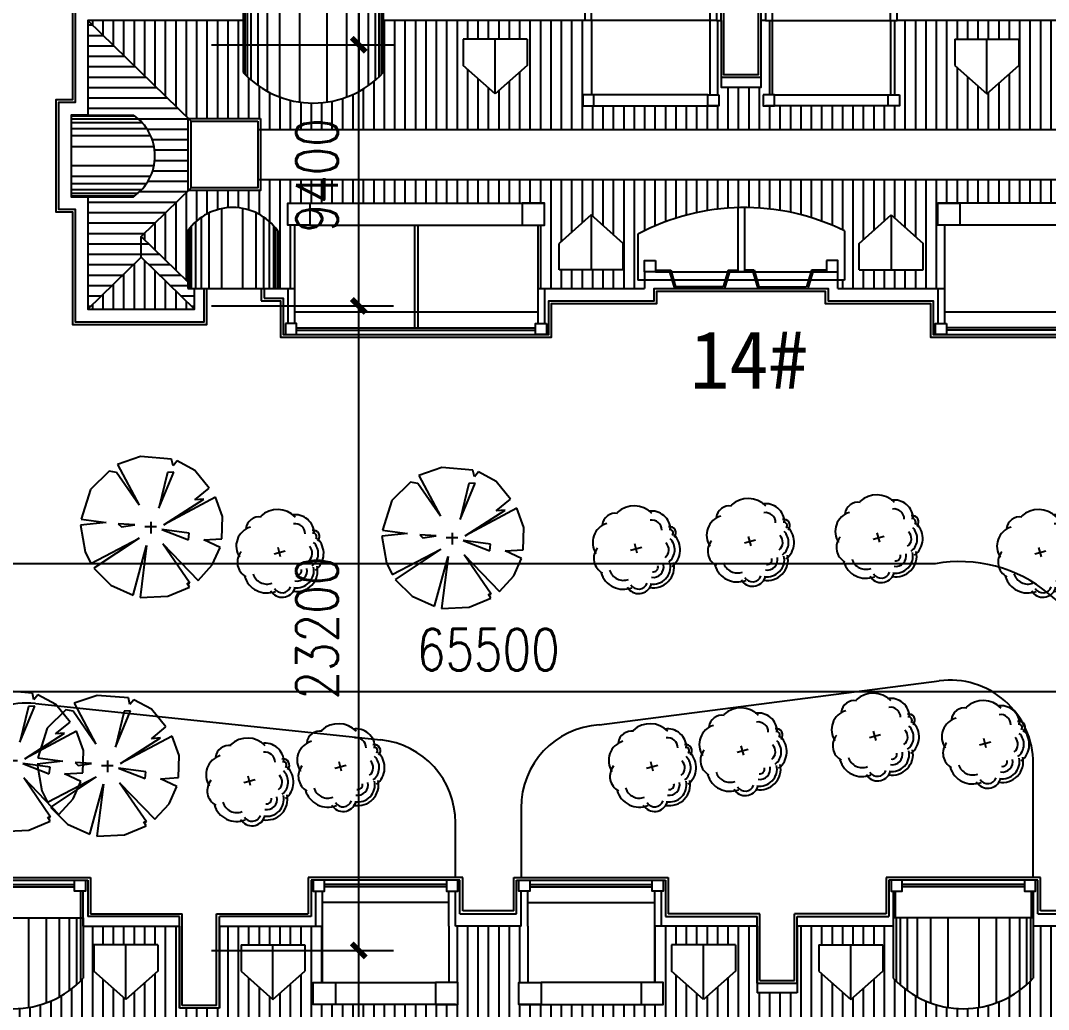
# Model space of a CAD drawing. Extents: x 225694 to 1397201, y -46174 to 794826.
# Drawn here: x 753777 to 790779, y 471564 to 507159 of the extents above; entities that cross this region are included whole.
import ezdxf
from ezdxf.enums import TextEntityAlignment as Align

# ---------------------------------------------------------------- set-up
doc = ezdxf.new("R2010")
doc.units = 0
doc.header["$LTSCALE"] = 0.5
doc.header["$MEASUREMENT"] = 0
for name, color, linetype in [('08-树', 73, 'Continuous'), ('KJ', 8, 'Continuous'), ('PUB_DIM', 3, 'Continuous'), ('ZJ', 7, 'Continuous'), ('屋顶', 135, 'Continuous'), ('树', 124, 'Continuous'), ('路', 40, 'Continuous'), ('辅助线', 6, 'Continuous')]:
    doc.layers.add(name, color=color, linetype=linetype)
doc.layers.get('辅助线').off()
doc.styles.add('DIM_FONT', font='SIMPLEX.shx', dxfattribs={"width": 0.8})
doc.styles.add('等线体', font='')
doc.styles.get('等线体').set_extended_font_data('黑体')
doc.dimstyles.new('DIMN500', dxfattribs={"dimscale": 5, "dimtxt": 300, "dimasz": 100, "dimexe": 250, "dimexo": 300, "dimgap": 150, "dimtad": 1, "dimdec": 0, "dimzin": 0, "dimdsep": 46, "dimtxsty": 'DIM_FONT', "dimcen": 0.09, "dimclrt": 7, "dimazin": 2, "dimtfac": 1, "dimtdec": 0, "dimtix": 1, "dimtmove": 2, "dimatfit": 3, "dimfxl": 1, "dimtolj": 1, "dimtzin": 0, "dimarcsym": 0})

# ---------------------------------------------------------------- blocks, each defined once
blk = doc.blocks.new('6w')
at = {"layer": 'KJ'}
h = blk.add_hatch(dxfattribs=at)
h.set_pattern_fill('ANSI31', color=256, scale=3000, angle=45, style=0)
h.paths.add_polyline_path([(1023733, 471780), (1023733, 473650), (1021373, 473650), (1021373, 471780, -0.436273), (1016333, 471780), (1016333, 473650), (1011235, 473650), (1014855, 470128), (1017453, 470128), (1017453, 469728), (1030453, 469728), (1030453, 470128), (1033053, 470128), (1033256, 470350), (1033673, 470350), (1053451, 470350), (1053653, 470128), (1056253, 470128), (1056253, 469728), (1069253, 469728), (1069253, 470128), (1071852, 470128), (1075471, 473650), (1070373, 473650), (1070373, 471780, -0.436273), (1065333, 471780), (1065333, 473650), (1062973, 473650), (1062973, 471780, -0.436273), (1057933, 471780), (1057933, 473650), (1054473, 473650), (1054473, 471250), (1053033, 471250), (1053033, 473650), (1049333, 473650), (1049333, 471630), (1049653, 471630), (1049653, 470830), (1048853, 470830), (1044533, 470830), (1044453, 470830), (1044453, 471630), (1044773, 471630), (1044773, 473650), (1044773, 473650), (1044773, 474910), (1044537, 474910), (1044537, 473650), (1042170, 473650), (1042170, 474910), (1041934, 474910), (1041934, 473650), (1041933, 473650), (1041933, 471630), (1042254, 471630), (1042254, 470830), (1041454, 470830), (1037133, 470830), (1037053, 470830), (1037053, 471630), (1037373, 471630), (1037373, 473650), (1033673, 473650), (1033673, 470700), (1032233, 470700), (1032233, 473650), (1028773, 473650), (1028773, 471780, -0.436273)])
h.paths.add_polyline_path([(1029153, 472033), (1029153, 472980), (1031453, 472980), (1031453, 472033), (1030303, 471007)], flags=16)
h.paths.add_polyline_path([(1034453, 472033), (1034453, 472980), (1036753, 472980), (1036753, 472033), (1035603, 471007)], flags=16)
h.paths.add_polyline_path([(1049953, 472033), (1049953, 472980), (1052253, 472980), (1052253, 472033), (1051103, 471007)], flags=16)
h.paths.add_polyline_path([(1055253, 472033), (1055253, 472980), (1057553, 472980), (1057553, 472033), (1056403, 471007)], flags=16)
h.paths.add_polyline_path([(1017453, 467928), (1017453, 467528), (1014851, 467528), (1013155, 465878), (1014835, 464243), (1014835, 466079, -0.571303), (1017775, 466079), (1017775, 464010), (1018375, 464010), (1018375, 466280), (1018135, 466280), (1018135, 467080), (1018935, 467080), (1021871, 467080), (1022671, 467080), (1022671, 466280), (1022431, 466280), (1022431, 464010), (1025417, 464010), (1025475, 464010), (1025475, 466280), (1025235, 466280), (1025235, 467080), (1026035, 467080), (1028671, 467080), (1029471, 467080), (1029471, 466301, -0.519868), (1032256, 466079), (1032256, 464010), (1036671, 464010), (1033056, 467528), (1030453, 467528), (1030453, 467928)])
h.paths.add_polyline_path([(1037403, 468233), (1038553, 469183), (1039703, 468233), (1039703, 466110), (1040433, 466110), (1040433, 469183), (1046273, 469183), (1046273, 466110), (1047003, 466110), (1047003, 468233), (1048153, 469183), (1049303, 468233), (1049303, 466110), (1050035, 466110), (1053451, 469433), (1033256, 469433), (1036671, 466110), (1037403, 466110)])
h.paths.add_polyline_path([(1050035, 464010), (1054451, 464010), (1054451, 466079, -0.519868), (1057235, 466301), (1057235, 467080), (1058035, 467080), (1060671, 467080), (1061471, 467080), (1061471, 466280), (1061231, 466280), (1061231, 464010), (1061931, 464010), (1064275, 464010), (1064275, 466280), (1064035, 466280), (1064035, 467080), (1064835, 467080), (1067771, 467080), (1068571, 467080), (1068571, 466280), (1068331, 466280), (1068331, 464010), (1068931, 464010), (1068931, 466079, -0.571303), (1071871, 466079), (1071871, 464243), (1073551, 465878), (1071856, 467528), (1069253, 467528), (1069253, 467928), (1056253, 467928), (1056253, 467528), (1053651, 467528)])
h = blk.add_hatch(dxfattribs=at)
h.set_pattern_fill('ANSI31', color=256, scale=3000, angle=135, style=0)
h.paths.add_polyline_path([(1012866, 467610), (1011235, 467610), (1011235, 463380), (1011359, 463380), (1013155, 465128), (1013155, 465878), (1014853, 467530), (1014853, 470129), (1011235, 473650), (1011235, 470350), (1012866, 470350, -0.466399)])
h.paths.add_polyline_path([(1014952, 463380), (1015075, 463380), (1015075, 464010), (1014835, 464010), (1014835, 464243), (1013155, 465878), (1013155, 465128)])
h.paths.add_polyline_path([(1036671, 464010), (1036671, 466110), (1033256, 469433), (1033256, 470350), (1033053, 470128), (1033053, 467530)])
for p, q in [((1026804, 473950), (1026804, 470725)), ((1027434, 473950), (1027434, 470891)), ((1027910, 473950), (1027910, 471108)), ((1028270, 473950), (1028270, 471337)), ((1028527, 473950), (1028527, 471543)), ((1028669, 473950), (1028669, 471676)), ((1058038, 473950), (1058038, 471676)), ((1058180, 473950), (1058180, 471543)), ((1058437, 473950), (1058437, 471337)), ((1058797, 473950), (1058797, 471108)), ((1059272, 473950), (1059272, 470891)), ((1059902, 473950), (1059902, 470725)), ((1061008, 473950), (1061008, 470725)), ((1061638, 473950), (1061638, 470891)), ((1062114, 473950), (1062114, 471108)), ((1062474, 473950), (1062474, 471337)), ((1062731, 473950), (1062731, 471543)), ((1062873, 473950), (1062873, 471676))]:
    blk.add_line(p, q, dxfattribs=at)
at = {"layer": '屋顶'}
for p, q in [((1023473, 475410), (1029033, 475410)), ((1023573, 475310), (1028933, 475310)), ((1024053, 475150), (1028453, 475150)), ((1028933, 475310), (1028933, 474000)), ((1029033, 475410), (1029033, 474100)), ((1042433, 475410), (1036873, 475410)), ((1036873, 475410), (1036873, 474100)), ((1042333, 475310), (1036973, 475310)), ((1036973, 475310), (1036973, 474000)), ((1041853, 475150), (1037453, 475150)), ((1042333, 474100), (1042333, 475310)), ((1042433, 474200), (1042433, 475410)), ((1044273, 475410), (1049833, 475410)), ((1044273, 474200), (1044273, 475410)), ((1044373, 474100), (1044373, 475310)), ((1044373, 475310), (1049733, 475310)), ((1044853, 475150), (1049253, 475150)), ((1049733, 475310), (1049733, 474000)), ((1049833, 475410), (1049833, 474100)), ((1063233, 475410), (1057673, 475410)), ((1057673, 475410), (1057673, 474100)), ((1063133, 475310), (1057773, 475310)), ((1057773, 475310), (1057773, 474000)), ((1062653, 475150), (1058253, 475150)), ((1063133, 474100), (1063133, 475310)), ((1063233, 474200), (1063233, 475410)), ((1024053, 475070), (1028453, 475070)), ((1028690, 473950), (1028690, 474910)), ((1028770, 473650), (1028770, 474910)), ((1037133, 474910), (1037133, 473650)), ((1037373, 474910), (1037373, 471630)), ((1041853, 475070), (1037453, 475070)), ((1041934, 473650), (1041934, 474910)), ((1042170, 473650), (1042170, 474910)), ((1044537, 473650), (1044537, 474910)), ((1044773, 473650), (1044773, 474910)), ((1044853, 475070), (1049253, 475070)), ((1049333, 474910), (1049333, 471630)), ((1049573, 474910), (1049573, 473650)), ((1057937, 473650), (1057937, 474910)), ((1058017, 473950), (1058017, 474910)), ((1062653, 475070), (1058253, 475070)), ((1062893, 474910), (1062893, 473950)), ((1062973, 474910), (1062973, 473650)), ((1041934, 474510), (1037373, 474510)), ((1044773, 474510), (1049333, 474510)), ((1032233, 474000), (1028933, 474000)), ((1029033, 474100), (1032333, 474100)), ((1032233, 470700), (1032233, 474000)), ((1032333, 470800), (1032333, 474100)), ((1033573, 470800), (1033573, 474100)), ((1033573, 474100), (1036873, 474100)), ((1033673, 470700), (1033673, 474000)), ((1036973, 474000), (1033673, 474000)), ((1042333, 474100), (1044373, 474100)), ((1044273, 474200), (1042433, 474200)), ((1049733, 474000), (1053033, 474000)), ((1053133, 474100), (1049833, 474100)), ((1053033, 471600), (1053033, 474000)), ((1053133, 471700), (1053133, 474100)), ((1054373, 471700), (1054373, 474100)), ((1057673, 474100), (1054373, 474100)), ((1054473, 471600), (1054473, 474000)), ((1054473, 474000), (1057773, 474000)), ((1063133, 474100), (1065173, 474100)), ((1065073, 474200), (1063233, 474200)), ((1028773, 473950), (1028773, 471780)), ((1032233, 473650), (1032233, 470700)), ((1033673, 473650), (1033673, 470700)), ((1041933, 473650), (1041933, 471630)), ((1044537, 473650), (1042170, 473650)), ((1044773, 473650), (1044773, 471630)), ((1053033, 473650), (1053033, 471250)), ((1054473, 473650), (1054473, 471250)), ((1057933, 473950), (1057933, 471780)), ((1062973, 473950), (1062973, 471780)), ((1065333, 473650), (1062973, 473650)), ((1029153, 472980), (1029153, 472033)), ((1031453, 472980), (1029153, 472980)), ((1029153, 472980), (1029153, 472033)), ((1030303, 471007), (1030303, 472980)), ((1031453, 472980), (1031453, 472033)), ((1034453, 472980), (1034453, 472033)), ((1034453, 472980), (1036753, 472980)), ((1035603, 471007), (1035603, 472980)), ((1036753, 472980), (1036753, 472033)), ((1036753, 472980), (1036753, 472033)), ((1049953, 472980), (1049953, 472033)), ((1052253, 472980), (1049953, 472980)), ((1049953, 472980), (1049953, 472033)), ((1051103, 471007), (1051103, 472980)), ((1052253, 472980), (1052253, 472033)), ((1055253, 472980), (1057553, 472980)), ((1055253, 472980), (1055253, 472033)), ((1056403, 471007), (1056403, 472980)), ((1057553, 472980), (1057553, 472033)), ((1057553, 472980), (1057553, 472033)), ((1030303, 471007), (1029153, 472033)), ((1031453, 472033), (1030303, 471007)), ((1034453, 472033), (1035603, 471007)), ((1035603, 471007), (1036753, 472033)), ((1051103, 471007), (1049953, 472033)), ((1052253, 472033), (1051103, 471007)), ((1055253, 472033), (1056403, 471007)), ((1056403, 471007), (1057553, 472033)), ((1037853, 471630), (1041454, 471630)), ((1048853, 471630), (1045253, 471630)), ((1053033, 471600), (1054473, 471600)), ((1053133, 471700), (1054373, 471700)), ((1033673, 470700), (1032233, 470700)), ((1033573, 470800), (1032333, 470800)), ((1042173, 470830), (1037133, 470830)), ((1044533, 470830), (1049573, 470830))]:
    blk.add_line(p, q, dxfattribs=at)
for points in [[(1028853, 475310), (1028853, 474910), (1028453, 474910), (1028453, 475310)], [(1037053, 475310), (1037053, 474910), (1037453, 474910), (1037453, 475310)], [(1041853, 475310), (1041853, 474910), (1042253, 474910), (1042253, 475310)], [(1044853, 475310), (1044853, 474910), (1044453, 474910), (1044453, 475310)], [(1049653, 475310), (1049653, 474910), (1049253, 474910), (1049253, 475310)], [(1057853, 475310), (1057853, 474910), (1058253, 474910), (1058253, 475310)], [(1062653, 475310), (1062653, 474910), (1063053, 474910), (1063053, 475310)], [(1037853, 471630), (1037853, 470830), (1037053, 470830), (1037053, 471630)], [(1041454, 471630), (1041454, 470830), (1042254, 470830), (1042254, 471630)], [(1045253, 471630), (1045253, 470830), (1044453, 470830), (1044453, 471630)], [(1048853, 471630), (1048853, 470830), (1049653, 470830), (1049653, 471630)]]:
    blk.add_lwpolyline(points, close=True, dxfattribs=at)
for points in [[(1023733, 473950), (1028770, 473950)], [(1028773, 473650), (1032233, 473650)], [(1033673, 473650), (1037373, 473650)], [(1053033, 473650), (1049333, 473650)], [(1057933, 473650), (1054473, 473650)], [(1062973, 473950), (1057937, 473950)], [(1054473, 471250), (1053033, 471250)]]:
    blk.add_lwpolyline(points, dxfattribs=at)
for centre in [(1026253, 474118), (1060453, 474118)]:
    blk.add_arc(centre, 3438, 222.8593, 317.1407, dxfattribs=at)
blk = doc.blocks.new('16w')
at = {"layer": 'KJ'}
h = blk.add_hatch(dxfattribs=at)
h.set_pattern_fill('ANSI31', color=256, scale=3000, angle=135, style=0)
h.paths.add_polyline_path([(998782, 522286), (995162, 525809), (995162, 522409), (996812, 522409, -0.52381), (996812, 519469), (995162, 519469), (995162, 515419), (997082, 517287), (997082, 518037), (998782, 519691)])
h.paths.add_polyline_path([(997082, 518037), (997082, 517287), (999002, 515419), (999002, 516169), (998762, 516169), (998762, 516402)])
h.paths.add_polyline_path([(1039782, 517287), (1039782, 518037), (1038102, 516402), (1038102, 516169), (1037862, 516169), (1037862, 515419)])
h.paths.add_polyline_path([(1039782, 517287), (1041702, 515419), (1041702, 519469), (1040052, 519469, -0.52381), (1040052, 522409), (1041702, 522409), (1041702, 525809), (1038082, 522286), (1038082, 519691), (1039782, 518037)])
h = blk.add_hatch(dxfattribs=at)
h.set_pattern_fill('ANSI31', color=256, scale=3000, angle=45, style=0)
h.paths.add_polyline_path([(1035482, 521889), (1035482, 522289), (1038085, 522289), (1041702, 525809), (1036602, 525809), (1036602, 523939, -0.436273), (1031562, 523939), (1031562, 525809), (1024302, 525809), (1024062, 525809), (1024062, 523139), (1024382, 523139), (1024382, 522739), (1023982, 522739), (1019562, 522739), (1019482, 522739), (1019482, 523139), (1019802, 523139), (1019802, 525809), (1019566, 525809), (1019402, 525809), (1019402, 523409), (1017962, 523409), (1017962, 523859), (1017962, 525809), (1017802, 525809), (1017562, 525809), (1017562, 523139), (1017882, 523139), (1017882, 522739), (1017482, 522739), (1013062, 522739), (1012982, 522739), (1012982, 523139), (1013302, 523139), (1013302, 525809), (1013066, 525809), (1005802, 525809), (1005802, 523939, -0.436273), (1000762, 523939), (1000762, 525809), (995162, 525809), (998779, 522289), (1001382, 522289), (1001382, 521889)])
h.paths.add_polyline_path([(1008682, 524192), (1008682, 525139), (1010982, 525139), (1010982, 524192), (1009832, 523167)], flags=16)
h.paths.add_polyline_path([(1026382, 524192), (1026382, 525139), (1028682, 525139), (1028682, 524192), (1027532, 523167)], flags=16)
h.paths.add_polyline_path([(1001382, 520089), (1001382, 519689), (998779, 519689), (997082, 518037), (998762, 516402), (998762, 518239, -0.518405), (1002002, 518239), (1002002, 516169), (1002602, 516169), (1002602, 518439), (1002362, 518439), (1002362, 519239), (1003162, 519239), (1011602, 519239), (1011602, 518439), (1011362, 518439), (1011362, 516169), (1015202, 516169), (1015202, 516469), (1014962, 516469), (1014962, 518115, -0.242301), (1022402, 518239), (1022402, 516469), (1022162, 516469), (1022162, 516169), (1026002, 516169), (1026002, 518439), (1025762, 518439), (1025762, 519239), (1026562, 519239), (1033902, 519239), (1034702, 519239), (1034702, 518439), (1034462, 518439), (1034462, 516169), (1035062, 516169), (1035062, 518239, -0.554347), (1038102, 518239), (1038102, 516402), (1039782, 518037), (1038085, 519689), (1035482, 519689), (1035482, 520089)])
h.paths.add_polyline_path([(1024082, 518811), (1025232, 517786), (1025232, 516839), (1022932, 516839), (1022932, 517786)], flags=16)
h.paths.add_polyline_path([(1014432, 517786), (1014432, 516839), (1012132, 516839), (1012132, 517786), (1013282, 518811)], flags=16)
h = blk.add_hatch(dxfattribs=at)
h.set_pattern_fill('ANSI31', color=256, scale=3000, angle=45, style=0)
h.paths.add_polyline_path([(999002, 515419), (997082, 517287), (995162, 515419)])
h.paths.add_polyline_path([(1041702, 515419), (1039782, 517287), (1037862, 515419)])
for p, q in [((1000834, 523867), (1000834, 526109)), ((1000909, 523794), (1000909, 526109)), ((1001046, 523670), (1001046, 526109)), ((1001295, 523475), (1001295, 526109)), ((1001631, 523264), (1001631, 526109)), ((1002079, 523058), (1002079, 526109)), ((1002793, 522901), (1002793, 526109)), ((1003785, 522901), (1003785, 526109)), ((1004489, 523058), (1004489, 526109)), ((1004937, 523264), (1004937, 526109)), ((1005273, 523475), (1005273, 526109)), ((1005522, 523670), (1005522, 526109)), ((1005659, 523794), (1005659, 526109)), ((1005734, 523867), (1005734, 526109)), ((994562, 522376), (996858, 522376)), ((994562, 522277), (996980, 522277)), ((994562, 522145), (997114, 522145)), ((994562, 521929), (997283, 521929)), ((994562, 521670), (997426, 521670)), ((994562, 521275), (997545, 521275)), ((994562, 520587), (997545, 520587)), ((994562, 520208), (997426, 520208)), ((994562, 519949), (997283, 519949)), ((994562, 519733), (997114, 519733)), ((994562, 519601), (996980, 519601)), ((994562, 519502), (996858, 519502)), ((999540, 516169), (999540, 518890)), ((999989, 516169), (999989, 519022)), ((1000751, 516169), (1000751, 519022)), ((1001225, 516169), (1001225, 518890)), ((998900, 516169), (998900, 518412)), ((999060, 516169), (999060, 518573)), ((999262, 516169), (999262, 518732)), ((1001502, 516169), (1001502, 518732)), ((1001705, 516169), (1001705, 518573)), ((1001865, 516169), (1001865, 518412)), ((998825, 516169), (998825, 518323)), ((1001939, 516169), (1001939, 518323))]:
    blk.add_line(p, q, dxfattribs=at)
at = {"layer": '屋顶', "linetype": 'Continuous'}
for p, q in [((1000766, 525809), (1000766, 527069)), ((1005802, 527069), (1005802, 525809)), ((1013066, 525809), (1013066, 527069)), ((1013302, 525809), (1013302, 527069)), ((1017562, 527069), (1017562, 523139)), ((1017802, 527069), (1017802, 525809)), ((1019562, 527069), (1019562, 525809)), ((1019802, 527069), (1019802, 523139)), ((1024062, 525809), (1024062, 527069)), ((1024298, 525809), (1024298, 527069)), ((995162, 525809), (998882, 522189)), ((1000762, 526109), (1000762, 523939)), ((1005802, 526109), (1005802, 523939)), ((1017798, 525809), (1013066, 525809)), ((1013302, 525809), (1013302, 523139)), ((1017802, 525809), (1017962, 525809)), ((1019562, 525809), (1019402, 525809)), ((1019566, 525809), (1024298, 525809)), ((1024062, 525809), (1024062, 523139)), ((1031562, 525809), (1024302, 525809)), ((1008682, 525139), (1008682, 524192)), ((1010982, 525139), (1008682, 525139)), ((1009832, 523167), (1009832, 525139)), ((1010982, 525139), (1010982, 524192)), ((1026382, 525139), (1026382, 524192)), ((1026382, 525139), (1028682, 525139)), ((1027532, 523167), (1027532, 525139)), ((1028682, 525139), (1028682, 524192)), ((1009832, 523167), (1008682, 524192)), ((1010982, 524192), (1009832, 523167)), ((1026382, 524192), (1027532, 523167)), ((1027532, 523167), (1028682, 524192)), ((1019402, 523759), (1017962, 523759)), ((1017482, 523139), (1013382, 523139)), ((1019882, 523139), (1023982, 523139)), ((1013062, 522739), (1017802, 522739)), ((1024302, 522739), (1019562, 522739)), ((995162, 522409), (996812, 522409)), ((1001282, 521889), (1035582, 521889)), ((1001282, 520089), (1035582, 520089)), ((997082, 518037), (998882, 519789)), ((995162, 519469), (996812, 519469)), ((1003162, 519239), (1011602, 519239)), ((1033902, 519239), (1025762, 519239)), ((1013282, 518811), (1012132, 517786)), ((1014432, 517786), (1013282, 518811)), ((1013282, 518811), (1013282, 516839)), ((1018562, 519077), (1018562, 516769)), ((1018802, 519077), (1018802, 516769)), ((1022932, 517786), (1024082, 518811)), ((1024082, 518811), (1025232, 517786)), ((1024082, 518811), (1024082, 516839)), ((1002602, 518439), (1002602, 514909)), ((1003162, 518439), (1011602, 518439)), ((1006922, 518439), (1006922, 514749)), ((1007042, 518439), (1007042, 514749)), ((1011362, 518439), (1011362, 514909)), ((1033902, 518439), (1025762, 518439)), ((1026002, 518439), (1026002, 514909)), ((997082, 517287), (997082, 518037)), ((998762, 516402), (997082, 518037)), ((998762, 518239), (998762, 516169)), ((1002002, 518239), (1002002, 516169)), ((1014962, 518115), (1014962, 516469)), ((1022402, 518239), (1022402, 516469)), ((1012132, 516839), (1012132, 517786)), ((1014432, 516839), (1014432, 517786)), ((1022932, 516839), (1022932, 517786)), ((1025232, 516839), (1025232, 517786)), ((995162, 515419), (997082, 517287)), ((999002, 515419), (997082, 517287)), ((1014432, 516839), (1012132, 516839)), ((1015202, 516769), (1015202, 516169)), ((1015602, 516829), (1016148, 516829)), ((1015602, 516769), (1016102, 516769)), ((1015602, 516769), (1022162, 516769)), ((1016102, 516769), (1016282, 516169)), ((1016148, 516829), (1016325, 516229)), ((1018217, 516829), (1018039, 516229)), ((1018262, 516769), (1018082, 516169)), ((1018217, 516829), (1018562, 516829)), ((1018262, 516769), (1018562, 516769)), ((1018802, 516769), (1018562, 516769)), ((1019148, 516829), (1018802, 516829)), ((1019102, 516769), (1018802, 516769)), ((1019102, 516769), (1019282, 516169)), ((1019148, 516829), (1019325, 516229)), ((1021217, 516829), (1021039, 516229)), ((1021262, 516769), (1021082, 516169)), ((1021762, 516829), (1021217, 516829)), ((1022162, 516169), (1022162, 516769)), ((1022932, 516839), (1025232, 516839)), ((1022402, 516469), (1014962, 516469)), ((1018039, 516229), (1016325, 516229)), ((1019325, 516229), (1021039, 516229)), ((998762, 516169), (1002002, 516169)), ((1001412, 516169), (1001412, 515719)), ((1001512, 516169), (1001512, 515819)), ((1001902, 516169), (1002602, 516169)), ((1002362, 516169), (1002362, 514909)), ((1011362, 516169), (1015202, 516169)), ((1011602, 516169), (1011602, 514909)), ((1018082, 516169), (1016282, 516169)), ((1019282, 516169), (1021082, 516169)), ((1022162, 516169), (1026002, 516169)), ((1025762, 516169), (1025762, 514909)), ((1011362, 515309), (1002602, 515309)), ((1034462, 515309), (1026002, 515309)), ((1002682, 514749), (1011282, 514749)), ((1034382, 514749), (1026082, 514749)), ((1002682, 514669), (1011282, 514669)), ((1034382, 514669), (1026082, 514669))]:
    blk.add_line(p, q, dxfattribs=at)
for points in [[(1019302, 527569), (1019302, 523859), (1018062, 523859), (1018062, 527569)], [(994612, 526359), (994612, 522959), (994012, 522959), (994012, 518919), (994612, 518919), (994612, 514869), (999452, 514869), (999452, 516169)], [(1017962, 525809), (1017962, 527469), (1012902, 527469), (1012902, 526259), (1010777, 526259), (1010687, 526259), (1008887, 526259), (1008887, 526259), (1005962, 526259), (1005962, 527469), (1000602, 527469), (1000602, 526259), (997877, 526259), (997832, 526409), (996032, 526409), (995987, 526259), (994712, 526259), (994712, 522859), (994112, 522859), (994112, 519019), (994712, 519019), (994712, 514969), (999352, 514969), (999352, 516169)], [(1019402, 525809), (1019402, 527469), (1024462, 527469), (1024462, 526259), (1026587, 526259), (1026587, 526259), (1028387, 526259), (1028477, 526259), (1031402, 526259), (1031402, 527469), (1036762, 527469), (1036762, 526259), (1039287, 526259), (1039332, 526409), (1040832, 526409), (1040877, 526259), (1042152, 526259), (1042152, 522859), (1042902, 522859), (1042902, 519019), (1042152, 519019), (1042152, 514969), (1037512, 514969), (1037512, 516169)], [(1000762, 525809), (995162, 525809), (995162, 522409), (994562, 522409), (994562, 519469), (995162, 519469), (995162, 515419), (999002, 515419), (999002, 516169)], [(1013062, 525809), (1005802, 525809)], [(1017962, 525809), (1017962, 523859), (1017962, 523409), (1019402, 523409), (1019402, 525809)], [(1001412, 515719), (1002102, 515719), (1002102, 514409), (1011862, 514409), (1011862, 515619), (1015652, 515619), (1015652, 516069), (1021712, 516069), (1021712, 515619), (1025502, 515619), (1025502, 514409), (1034962, 514409), (1034962, 515719), (1035702, 515719), (1035702, 516169)], [(1001512, 515819), (1002202, 515819), (1002202, 514509), (1011762, 514509), (1011762, 515719), (1015552, 515719), (1015552, 516169), (1021812, 516169), (1021812, 515719), (1025602, 515719), (1025602, 514509), (1034862, 514509), (1034862, 515819), (1035602, 515819), (1035602, 516169)]]:
    blk.add_lwpolyline(points, dxfattribs=at)
for points in [[(1012982, 523139), (1012982, 522739), (1013382, 522739), (1013382, 523139)], [(1017882, 523139), (1017882, 522739), (1017482, 522739), (1017482, 523139)], [(1019482, 523139), (1019482, 522739), (1019882, 522739), (1019882, 523139)], [(1024382, 523139), (1024382, 522739), (1023982, 522739), (1023982, 523139)], [(1001382, 522289), (1001382, 519689), (998782, 519689), (998782, 522289)], [(1001282, 522189), (1001282, 519789), (998882, 519789), (998882, 522189)], [(1003162, 519239), (1003162, 518439), (1002362, 518439), (1002362, 519239)], [(1010802, 519239), (1010802, 518439), (1011602, 518439), (1011602, 519239)], [(1026562, 519239), (1026562, 518439), (1025762, 518439), (1025762, 519239)], [(1015602, 517169), (1015602, 516769), (1015202, 516769), (1015202, 517169)], [(1021762, 517169), (1021762, 516769), (1022162, 516769), (1022162, 517169)], [(1002282, 514909), (1002282, 514509), (1002682, 514509), (1002682, 514909)], [(1011682, 514909), (1011682, 514509), (1011282, 514509), (1011282, 514909)], [(1026082, 514909), (1026082, 514509), (1025682, 514509), (1025682, 514909)]]:
    blk.add_lwpolyline(points, close=True, dxfattribs=at)
for centre, radius, start, end in [((1003282, 526277), 3438, 222.8593, 317.1407), ((995794, 520939), 1788, 304.708, 55.292), ((1000382, 517096), 1982, 35.1951, 144.8049), ((1018802, 510951), 8128, 63.7108, 118.1921)]:
    blk.add_arc(centre, radius, start, end, dxfattribs=at)
blk = doc.blocks.new('棕榈')
at = {"layer": '树', "color": 64, "linetype": 'Continuous'}
for p, q in [((-172, 1067), (-553, 940)), ((336, 1025), (-172, 1067)), ((360, 916), (336, 1025)), ((-553, 940), (-196, 270)), ((426, 996), (360, 916)), ((717, 842), (426, 996)), ((-688, 831), (-995, 530)), ((-566, 808), (-688, 831)), ((-196, 270), (-566, 808)), ((127, 220), (373, 813)), ((270, 808), (127, 220)), ((373, 813), (270, 808)), ((953, 551), (717, 842)), ((-995, 530), (-1146, 45)), ((715, 357), (953, 551)), ((1056, 402), (209, -50)), ((209, -50), (863, 371)), ((863, 371), (715, 357)), ((1170, 85), (1056, 402)), ((-1146, 45), (-738, -11)), ((0, -192), (0, 0)), ((1159, -278), (1170, 85)), ((-738, -11), (-1159, -58)), ((-1159, -58), (-1080, -495)), ((-537, -32), (-487, -82)), ((-265, -48), (-537, -32)), ((-487, -82), (-265, -48)), ((88, -84), (-103, -84)), ((177, -127), (611, -294)), ((625, -185), (177, -127)), ((-990, -683), (-193, -267)), ((-193, -267), (-937, -763)), ((611, -294), (625, -185)), ((863, -297), (1159, -278)), ((1130, -424), (863, -297)), ((-1080, -495), (-990, -683)), ((-294, -1205), (-73, -388)), ((-73, -388), (-180, -1239)), ((633, -1004), (193, -363)), ((193, -363), (770, -961)), ((1003, -707), (1130, -424)), ((-937, -763), (-662, -1041)), ((770, -961), (1003, -707)), ((627, -1072), (590, -1004)), ((590, -1004), (633, -1004)), ((-662, -1041), (-294, -1205)), ((275, -1218), (627, -1072)), ((-180, -1239), (275, -1218))]:
    blk.add_line(p, q, dxfattribs=at)
blk = doc.blocks.new('桂花')
at = {"layer": '08-树', "linetype": 'ByBlock'}
for p, q in [((0, 0), (-316, 0)), ((-149, -187), (-149, 195))]:
    blk.add_line(p, q, dxfattribs=at)
for centre, radius, start, end in [((-367, 1210), 204, 31.9374, 177.2865), ((79, 732), 688, 22.6842, 120.5814), ((-612, 656), 626, 75.2533, 173.8893), ((-367, 1210), 110, 31.9374, 177.2865), ((79, 732), 509, 22.6842, 120.5814), ((79, 732), 314, 22.6842, 120.5814), ((574, 395), 687, 335.0514, 87.0482), ((-743, 93), 815, 118.8409, 207.9925), ((-612, 656), 332, 75.2533, 173.8893), ((574, 395), 344, 335.0514, 87.0482), ((574, 395), 565, 335.0514, 87.0482), ((574, 395), 158, 335.0514, 87.0482), ((868, -183), 294, 286.7742, 55.2785), ((868, -183), 443, 286.7742, 55.2785), ((-1031, -465), 437, 155.3763, 247.6372), ((287, -545), 475, 271.8981, 6.291), ((287, -545), 769, 271.8981, 6.291), ((-552, -692), 652, 181.4394, 289.2262), ((-59, -897), 543, 216.0983, 316.3439)]:
    blk.add_arc(centre, radius, start, end, dxfattribs=at)
blk = doc.blocks.new('GUIHUA')
at = {"layer": '树', "linetype": 'ByBlock', "xscale": 1.0944, "yscale": 1.0944, "zscale": 1.0944}
blk.add_blockref('桂花', (169, -8), dxfattribs=at)
blk = doc.blocks.new('_ArchTick')
at = {"color": 0, "linetype": 'ByBlock'}
blk.add_lwpolyline([(-0.5, -0.5, 0.4, 0.4, 0), (0.5, 0.5, 0.4, 0.4, 0)], format="xyseb", dxfattribs=at)
blk = doc.blocks.new('*U15')
at = {"color": 0, "lineweight": -2}
for p, q in [((737864, 480287), (737864, 484262)), ((803364, 480287), (803364, 484262)), ((737864, 483012), (803364, 483012)), ((737864, 483012), (803364, 483012))]:
    blk.add_line(p, q, dxfattribs=at)
at = {"layer": 'DEFPOINTS', "color": 0}
for p in [(737864, 478787), (803364, 478787)]:
    blk.add_point(p, dxfattribs=at)
at = {"color": 0, "lineweight": -2, "xscale": 500, "yscale": 500, "zscale": 500, "rotation": 180}
blk.add_blockref('_ArchTick', (737864, 483012), dxfattribs=at)
at = {"color": 0, "lineweight": -2, "xscale": 500, "yscale": 500, "zscale": 500}
blk.add_blockref('_ArchTick', (803364, 483012), dxfattribs=at)
at = {"color": 7, "insert": (770614, 484512), "char_height": 1500, "width": 0.000000001, "attachment_point": 5, "style": 'DIM_FONT'}
blk.add_mtext('\\A1;65500', dxfattribs=at)
blk = doc.blocks.new('*U84')
at = {"color": 0, "lineweight": -2}
for p, q in [((760654, 512489), (767201, 512489)), ((765951, 506289), (765951, 512489)), ((765951, 512489), (765951, 512489)), ((765951, 512489), (765951, 512489)), ((760654, 506289), (767201, 506289)), ((765951, 506289), (765951, 506289)), ((765951, 506289), (765951, 506289))]:
    blk.add_line(p, q, dxfattribs=at)
at = {"layer": 'DEFPOINTS', "color": 0}
for p in [(759154, 512489), (759154, 506289)]:
    blk.add_point(p, dxfattribs=at)
at = {"color": 0, "lineweight": -2, "xscale": 500, "yscale": 500, "zscale": 500}
for p, rotation in [((765951, 512489), 270), ((765951, 506289), 90)]:
    blk.add_blockref('_ArchTick', p, dxfattribs=dict(at, rotation=rotation))
at = {"color": 7, "insert": (764451, 509389), "char_height": 1500, "width": 0.000000001, "attachment_point": 5, "rotation": 90, "style": 'DIM_FONT'}
blk.add_mtext('\\A1;6200', dxfattribs=at)
blk = doc.blocks.new('*U95')
at = {"color": 0, "lineweight": -2}
for p, q in [((760654, 506289), (767201, 506289)), ((765951, 496889), (765951, 506289)), ((765951, 496889), (765951, 506289)), ((760654, 496889), (767201, 496889))]:
    blk.add_line(p, q, dxfattribs=at)
at = {"layer": 'DEFPOINTS', "color": 0}
for p in [(759154, 506289), (759154, 496889)]:
    blk.add_point(p, dxfattribs=at)
at = {"color": 0, "lineweight": -2, "xscale": 500, "yscale": 500, "zscale": 500}
for p, rotation in [((765951, 506289), 90), ((765951, 496889), 270)]:
    blk.add_blockref('_ArchTick', p, dxfattribs=dict(at, rotation=rotation))
at = {"color": 7, "insert": (764451, 501589), "char_height": 1500, "width": 0.000000001, "attachment_point": 5, "rotation": 90, "style": 'DIM_FONT'}
blk.add_mtext('\\A1;9400', dxfattribs=at)
blk = doc.blocks.new('*U106')
at = {"color": 0, "lineweight": -2}
for p, q in [((760654, 496889), (767201, 496889)), ((765951, 473689), (765951, 496889)), ((765951, 473689), (765951, 496889)), ((760654, 473689), (767201, 473689))]:
    blk.add_line(p, q, dxfattribs=at)
at = {"layer": 'DEFPOINTS', "color": 0}
for p in [(759154, 496889), (759154, 473689)]:
    blk.add_point(p, dxfattribs=at)
at = {"color": 0, "lineweight": -2, "xscale": 500, "yscale": 500, "zscale": 500}
for p, rotation in [((765951, 496889), 90), ((765951, 473689), 270)]:
    blk.add_blockref('_ArchTick', p, dxfattribs=dict(at, rotation=rotation))
at = {"color": 7, "insert": (764451, 485289), "char_height": 1500, "width": 0.000000001, "attachment_point": 5, "rotation": 90, "style": 'DIM_FONT'}
blk.add_mtext('\\A1;23200', dxfattribs=at)
blk = doc.blocks.new('*U2')
at = {"color": 0, "lineweight": -2}
for p, q in [((760654, 473689), (767201, 473689)), ((765951, 464289), (765951, 473689)), ((765951, 464289), (765951, 473689)), ((760654, 464289), (767201, 464289))]:
    blk.add_line(p, q, dxfattribs=at)
at = {"layer": 'DEFPOINTS', "color": 0}
for p in [(759154, 473689), (759154, 464289)]:
    blk.add_point(p, dxfattribs=at)
at = {"color": 0, "lineweight": -2, "xscale": 500, "yscale": 500, "zscale": 500}
for p, rotation in [((765951, 473689), 90), ((765951, 464289), 270)]:
    blk.add_blockref('_ArchTick', p, dxfattribs=dict(at, rotation=rotation))
at = {"color": 7, "insert": (764451, 468989), "char_height": 1500, "width": 0.000000001, "attachment_point": 5, "rotation": 90, "style": 'DIM_FONT'}
blk.add_mtext('\\A1;9400', dxfattribs=at)

msp = doc.modelspace()

# ---------------------------------------------------------------- linework, layer by layer
at = {"layer": '路', "color": 7}
msp.add_line((786697.7, 487604.9), (717880.7, 487604.9), dxfattribs=at)
at = {"layer": '路', "color": 7, "linetype": 'Continuous'}
for p, q in [((774606.3, 481808.6), (786847.3, 483392.6)), ((754309.4, 482572.2), (766745.4, 481267.2)), ((790232.3, 476318.9), (790232.3, 480417.4)), ((771792.3, 478814.4), (771792.3, 476318.9)), ((769432.3, 476318.9), (769432.3, 478283.6))]:
    msp.add_line(p, q, dxfattribs=at)
for centre, radius, start, end in [((787592.3, 482685.6), 5000, 0, 100.30668), ((787232.3, 480417.4), 3000, 0, 97.37315), ((753996.3, 479588.6), 3000, 84.00934, 180), ((774792.3, 478814.4), 3000, 93.55576, 180), ((766432.3, 478283.6), 3000, 0, 84.00934)]:
    msp.add_arc(centre, radius, start, end, dxfattribs=at)

# ---------------------------------------------------------------- block references
at = {"layer": '树', "color": 7, "xscale": 2.197147679980844, "yscale": 2.197147679980844, "zscale": 2.19714768}
for p in [(758476.1, 489118.7), (769324.6, 488722.1), (753467.6, 480695.6), (756918.5, 480523.2)]:
    msp.add_blockref('棕榈', p, dxfattribs=at)
at = {"layer": '树', "color": 7, "rotation": 284.9686464037668}
for p in [(780038.4, 488416.3), (784668.9, 488548.4), (763104.3, 488019.7), (775937.2, 488151.9), (790490, 488019.7), (784536.6, 481410.4), (788505.5, 481146), (779773.8, 480881.7), (765298.3, 480311.5), (776513.8, 480311.5), (762019.9, 479794.3)]:
    msp.add_blockref('GUIHUA', p, dxfattribs=at)
at = {"layer": '辅助线'}
for name, p in [('16w', (-238967.9, -18649.8)), ('6w', (-272739.1, 909.3))]:
    msp.add_blockref(name, p, dxfattribs=at)

# ---------------------------------------------------------------- texts
at = {"layer": 'ZJ', "color": 7, "linetype": 'Continuous', "style": '等线体'}
msp.add_text('14#', height=2080, dxfattribs=at).set_placement((779997.4, 494950.5), align=Align.MIDDLE)

# ---------------------------------------------------------------- dimensions: what is measured, and where the dimension line sits
at = {"layer": 'PUB_DIM', "color": 7}
dim = msp.add_linear_dim(base=(765951, 512488.9), p1=(759153.8, 506288.9), p2=(759153.8, 512488.9), angle=90, dimstyle='DIMN500', dxfattribs=at)
dim.commit()
dim.dimension.update_dxf_attribs({"geometry": '*U84', "text_midpoint": (765498.1, 509388.9), "dimtype": 161})
for p1, p2, distance, picture, middle in [((759153.8, 496888.9), (759153.8, 506288.9), -6797.2, '*U95', (764451, 501588.9)), ((759153.8, 473688.9), (759153.8, 496888.9), -6797.2, '*U106', (764451, 485288.9)), ((737864.3, 478787.1), (803364.3, 478787.1), 4225.1, '*U15', (770614.3, 484512.2)), ((759153.8, 464288.9), (759153.8, 473688.9), -6797.2, '*U2', (764451, 468988.9))]:
    dim = msp.add_aligned_dim(p1=p1, p2=p2, distance=distance, dimstyle='DIMN500', dxfattribs=at)
    dim.commit()
    dim.dimension.update_dxf_attribs({"geometry": picture, "text_midpoint": middle})

doc.saveas('drawing.dxf')
